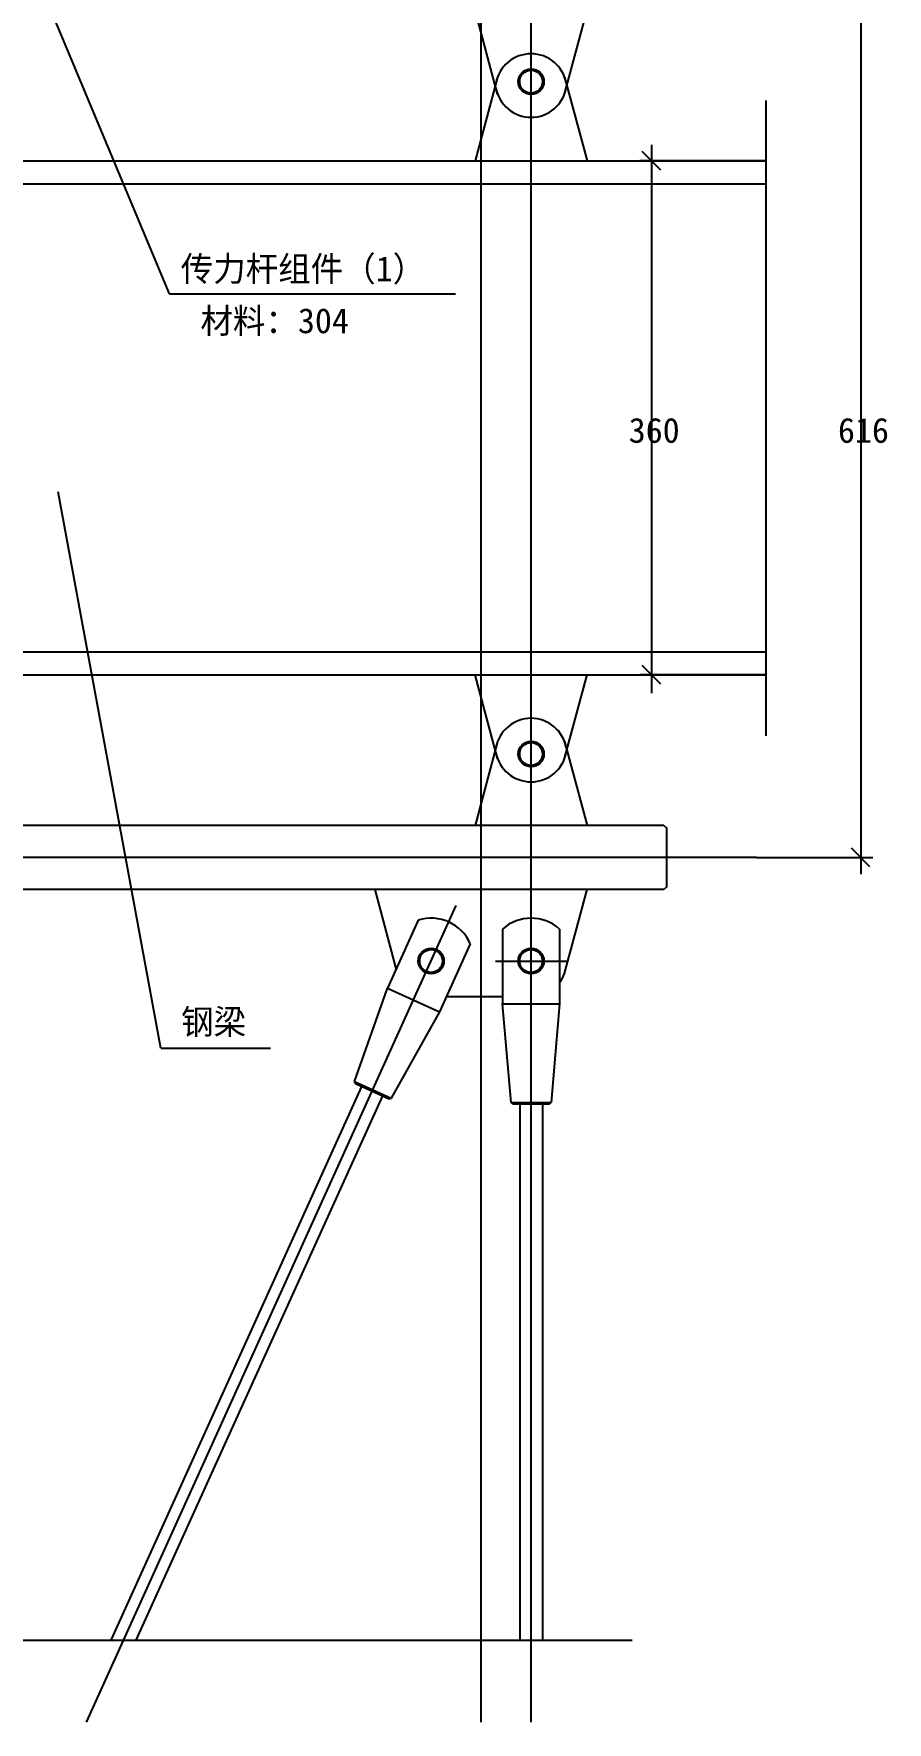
# Model space of a CAD drawing. Header units: metres. Extents: x 851 to 2535, y 436 to 2383.
# Drawn here: x 1938 to 2535, y 521 to 1704 of the extents above; entities that cross this region are included whole.
import ezdxf

# ---------------------------------------------------------------- set-up
doc = ezdxf.new("R2010")
doc.units = ezdxf.units.M
for name, color, linetype in [('3', 5, 'Continuous'), ('BZX', 1, 'Continuous'), ('CSX', 3, 'Continuous'), ('DHX', 4, 'Continuous'), ('SDH', 7, 'Continuous'), ('TXT', 2, 'Continuous'), ('XX', 5, 'Continuous'), ('图层4', 4, 'Continuous')]:
    doc.layers.add(name, color=color, linetype=linetype)

# ---------------------------------------------------------------- blocks, each defined once
blk = doc.blocks.new('_ArchTick')
for p, q in [((0.86, 0), (-0.86, 0)), ((0, 0.65), (0, -0.65))]:
    blk.add_line(p, q)
at = {"color": 0, "linetype": 'ByBlock'}
blk.add_lwpolyline([(-0.5, -0.5), (0.5, 0.5)], dxfattribs=at)

msp = doc.modelspace()

# ---------------------------------------------------------------- linework, layer by layer
at = {"layer": '3'}
for p, q in [((2378.71, 1149.32), (1495.71, 1149.32)), ((2378.71, 1104.32), (1495.71, 1104.32))]:
    msp.add_line(p, q, dxfattribs=at)
at = {"layer": 'BZX'}
for p, q in [((2516.48, 1755.33), (2516.48, 1115.13)), ((2032.45, 1521.66), (1945.64, 1729.79)), ((2369.95, 1624.37), (2369.95, 1241.86)), ((2450.11, 1614.82), (2361.95, 1614.82)), ((2026.46, 993.16), (1954.58, 1382.88)), ((2450.11, 1254.82), (2361.95, 1254.82)), ((2443.52, 1126.82), (2524.48, 1126.82))]:
    msp.add_line(p, q, dxfattribs=at)
at = {"layer": 'CSX'}
for p, q in [((2262.27, 1661.58), (2246.53, 1720.32)), ((2309.15, 1661.58), (2324.89, 1720.32)), ((2262.27, 1673.55), (2246.53, 1614.82)), ((2309.15, 1673.55), (2324.89, 1614.82)), ((1703.67, 1614.82), (2450.14, 1614.82)), ((1703.67, 1598.82), (2450.14, 1598.82)), ((2032.45, 1521.66), (2232.88, 1521.66)), ((1703.67, 1270.82), (2450.14, 1270.82)), ((1703.67, 1254.82), (2450.14, 1254.82)), ((2262.27, 1196.08), (2246.53, 1254.82)), ((2309.15, 1196.08), (2324.89, 1254.82)), ((2262.27, 1208.05), (2246.53, 1149.32)), ((2309.15, 1208.05), (2324.89, 1149.32)), ((2378.71, 1149.32), (2380.71, 1147.32)), ((2380.71, 1106.32), (2380.71, 1147.32)), ((2191.35, 1049), (2176.53, 1104.32)), ((2309.15, 1045.58), (2324.89, 1104.32)), ((2380.71, 1106.32), (2378.71, 1104.32)), ((2206.7, 1082.93), (2185.12, 1035.22)), ((2265.71, 1076.68), (2265.71, 1024.32)), ((2305.71, 1076.68), (2305.71, 1024.32)), ((2243.15, 1066.45), (2221.57, 1018.74)), ((2162.08, 969.91), (2185.12, 1035.22)), ((2185.12, 1035.22), (2221.57, 1018.74)), ((2265.71, 1029.32), (2226.35, 1029.32)), ((2221.57, 1018.74), (2187.73, 958.31)), ((2265.71, 1024.32), (2305.71, 1024.32)), ((2271.64, 955.31), (2265.71, 1024.32)), ((2305.71, 1024.32), (2299.79, 955.31)), ((2026.46, 993.16), (2103.16, 993.16)), ((2162.65, 968.56), (2162.08, 969.91)), ((2162.08, 969.91), (2187.73, 958.31)), ((1991.7, 578.51), (2167.21, 966.5)), ((2009.26, 578.51), (2181.79, 959.91)), ((2162.65, 968.56), (2186.34, 957.84)), ((2186.34, 957.84), (2187.73, 958.31)), ((2271.64, 955.31), (2299.79, 955.31)), ((2272.71, 954.32), (2271.64, 955.31)), ((2272.71, 954.32), (2298.71, 954.32)), ((2277.71, 954.32, -44000), (2277.71, 578.51, -44000)), ((2293.71, 954.32, -44000), (2293.71, 578.51, -44000)), ((2298.71, 954.32), (2299.79, 955.31))]:
    msp.add_line(p, q, dxfattribs=at)
for centre, radius in [((2285.71, 1670.32), 9), ((2285.71, 1670.32), 8), ((2285.71, 1199.32), 9), ((2285.71, 1199.32), 8), ((2215.71, 1054.32), 9), ((2215.71, 1054.32), 9), ((2215.71, 1054.32), 9), ((2215.71, 1054.32), 8), ((2285.71, 1054.32), 9), ((2285.71, 1054.32), 8)]:
    msp.add_circle(centre, radius, dxfattribs=at)
for centre, radius, start, end in [((2285.71, 1670.32), 25, 189.98, 350.02), ((2285.71, 1199.32), 25, 9.98, 170.02), ((2215.71, 1054.32), 30, 23.85, 107.47), ((2285.71, 1054.32), 30, 48.19, 131.81), ((2285.71, 1054.32), 25.02, 323.08, 339.57)]:
    msp.add_arc(centre, radius, start, end, dxfattribs=at)
at = {"layer": 'DHX'}
for p, q in [((2250.71, 521.1, -44000), (2250.71, 2313.96, -44000)), ((2285.71, 521.1), (2285.71, 2313.96)), ((2443.49, 1126.82), (1439.93, 1126.82)), ((1974.52, 521.1), (2233.35, 1093.31)), ((2260.68, 1054.32), (2311.08, 1054.32))]:
    msp.add_line(p, q, dxfattribs=at)
at = {"layer": 'SDH'}
for p, q in [((2450.14, 1657.05), (2450.14, 1212.12)), ((1340.84, 578.51), (2356.49, 578.51))]:
    msp.add_line(p, q, dxfattribs=at)
at = {"layer": 'XX'}
for centre, start, end in [((2285.71, 1664.82), 9.98, 170.02), ((2285.71, 1204.82), 189.98, 350.02)]:
    msp.add_arc(centre, 25, start, end, dxfattribs=at)

# ---------------------------------------------------------------- block references
at = {"layer": '图层4', "xscale": 13, "yscale": 13, "zscale": 13, "rotation": 90}
for p in [(2369.95, 1614.82), (2369.95, 1254.82), (2516.48, 1126.82)]:
    msp.add_blockref('_ArchTick', p, dxfattribs=at)

# ---------------------------------------------------------------- texts
at = {"layer": 'BZX', "char_height": 17.5, "attachment_point": 1}
for s, insert in [('\\A1;360', (2354.04, 1434.82)), ('\\A1;616', (2500.56, 1434.82))]:
    msp.add_mtext(s, dxfattribs=dict(at, insert=insert))
at = {"layer": 'TXT'}
for s, p in [('传力杆组件（1）', (2040.41, 1530.43)), ('材料：304', (2054.18, 1494.1)), ('钢梁', (2040.67, 1002.94))]:
    msp.add_text(s, height=17.5, dxfattribs=at).set_placement(p)

doc.saveas('drawing.dxf')
